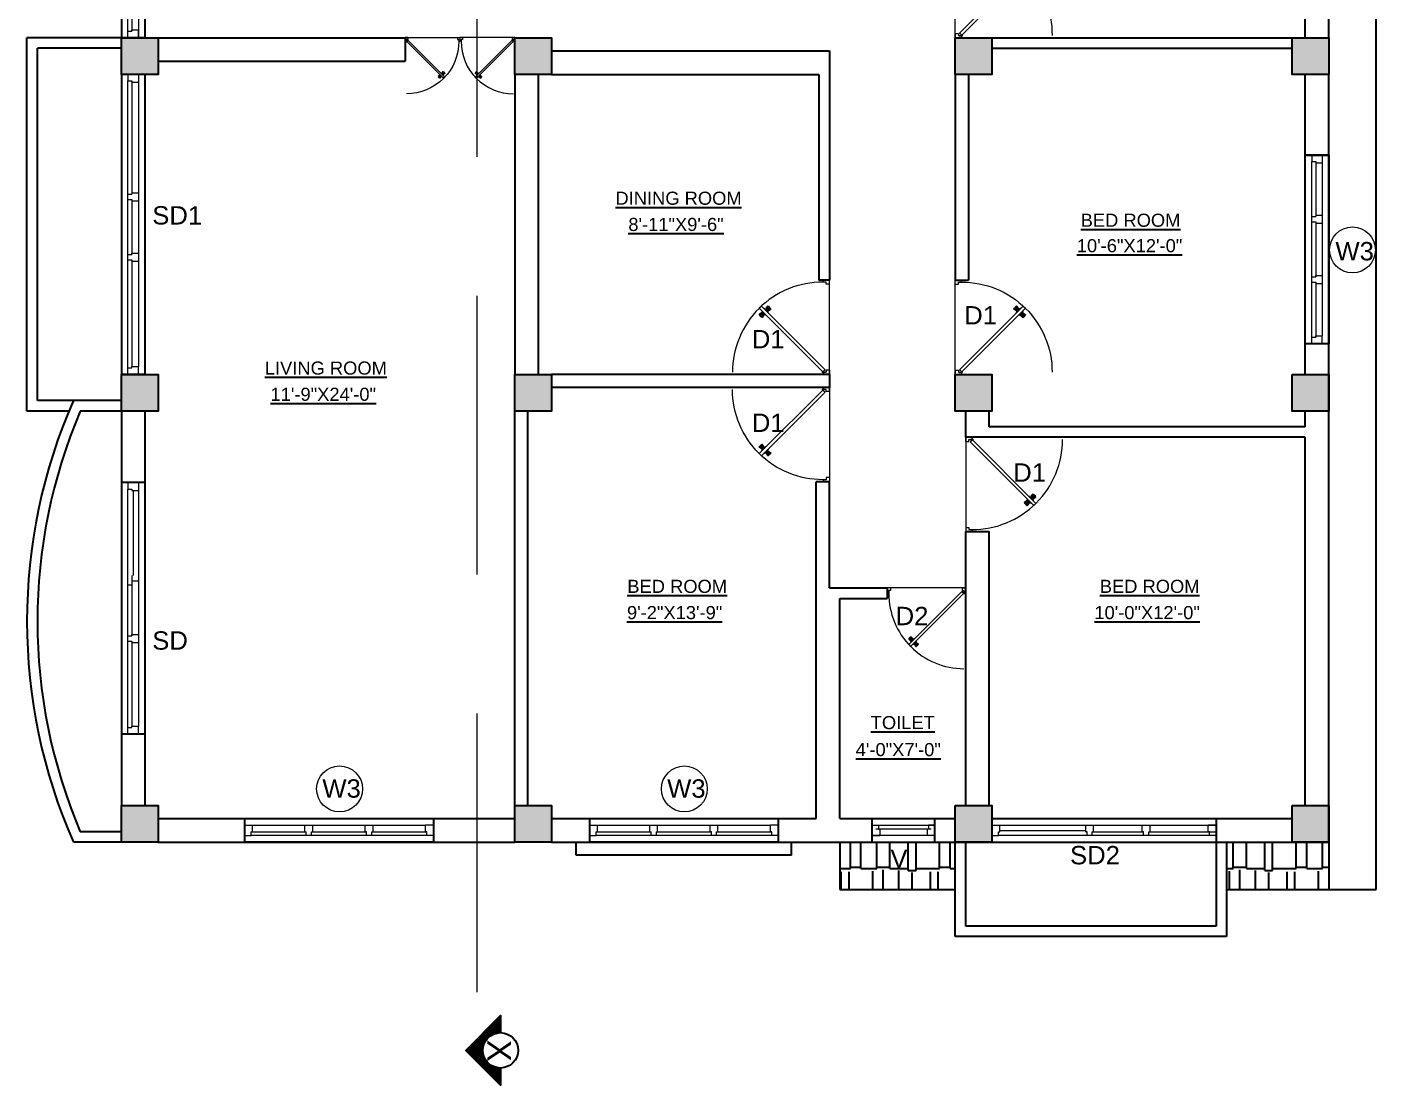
# Model space of a CAD drawing. Header units: inches. Extents: x -343 to 13887, y -13069 to -746.
# Drawn here: x 6872 to 7387, y -8732 to -8328 of the extents above; entities that cross this region are included whole.
import ezdxf

# ---------------------------------------------------------------- set-up
doc = ezdxf.new("R2010")
doc.units = ezdxf.units.IN
doc.header["$LTSCALE"] = 17
doc.header["$MEASUREMENT"] = 0
doc.linetypes.add('21_FP_00$0$HIDDEN', pattern=[0.375, 0.25, -0.125])
doc.linetypes.add('PHANTOM2', pattern=[1.25, 0.625, -0.125, 0.125, -0.125, 0.125, -0.125])
for name, color, linetype, lineweight in [('25 BOT BAR', 12, 'Continuous', 25), ('aa_section_line', 2, 'PHANTOM2', 13), ('door', 202, 'Continuous', 5), ('DOOR & WIN', 1, 'Continuous', 25), ('OUTLINE', 1, 'Continuous', 25), ('PUERTAS', 7, 'Continuous', 9), ('TEXT', 231, 'Continuous', 20), ('WINDOW FRAME PLAN', 162, 'Continuous', 18)]:
    doc.layers.add(name, color=color, linetype=linetype, lineweight=lineweight)
doc.layers.add('A-Sect-Iden', color=111, linetype='Continuous')
doc.styles.add('DIMTEXT', font='arial.ttf', dxfattribs={"height": 6})
doc.styles.add('HEADING', font='swissel.ttf')
pattern_1 = [(0, (-1029.181, -7509.58), (25.5, 12), [6, -5, 7, -3, 9, -4]), (0, (-1023.181, -7509.08), (25.5, 12), [5, -19, 4, -6]), (0, (-1011.181, -7510.33), (25.5, 12), [3, -31]), (90, (-1029.1815, -7509.5795), (-8.5, 12), [11.5, -36.5]), (90, (-1023.1815, -7509.5795), (-8.5, 12), [11.25, -36.75]), (90, (-1018.1815, -7509.5795), (-8.5, 12), [10.5, -37.5]), (90, (-1011.1815, -7510.3295), (-8.5, 12), [11.5, -36.5]), (90, (-1008.1815, -7510.3295), (-8.5, 12), [11.5, -36.5]), (90, (-999.1815, -7509.5795), (-8.5, 12), [11, -37])]

# ---------------------------------------------------------------- blocks, each defined once
blk = doc.blocks.new('3ft')
at = {"layer": 'PUERTAS', "color": 6}
for p, q in [((1.01, 2.52), (25.23, 26.74)), ((26.05, 25.92), (1.77, 1.64)), ((26.05, 25.92), (25.23, 26.74)), ((0, 2.4), (0, 0)), ((0.72, 2.4), (0, 2.4)), ((1.6, 0), (0, 0)), ((0.72, 1.52), (0.72, 2.44)), ((0.8, 1.52), (0.72, 1.52)), ((0.8, 1.52), (0.8, 2.41)), ((0.8, 1.2), (0.8, 1.52)), ((1.6, 1.2), (0.8, 1.2)), ((1.57, 1.84), (0.94, 2.47)), ((1.63, 1.89), (0.97, 2.55)), ((1.63, 1.89), (1.57, 1.84)), ((1.77, 1.64), (1.57, 1.84)), ((1.6, 0), (1.6, 1.2)), ((34.4, 0), (34.4, 1.2)), ((34.4, 1.2), (35.2, 1.2)), ((34.4, 0), (36, 0)), ((35.2, 1.2), (35.2, 2.4)), ((35.2, 2.4), (36, 2.4)), ((36, 0), (36, 2.4))]:
    blk.add_line(p, q, dxfattribs=at)
at = {"layer": 'PUERTAS', "color": 1}
for p, q in [((21.67, 25.73), (22.17, 26.23)), ((21.7, 25.82), (22.14, 26.26)), ((21.73, 25.79), (21.7, 25.82)), ((22.58, 26.7), (22.14, 26.26)), ((22.67, 26.73), (22.17, 26.23)), ((22.61, 26.67), (22.58, 26.7)), ((23.45, 25.91), (22.79, 26.73)), ((23.44, 25.81), (23.02, 25.38)), ((24.15, 25.79), (23.68, 25.48)), ((24.27, 25.78), (24.26, 25.79)), ((22.49, 24.95), (21.67, 25.61)), ((22.6, 24.96), (23.02, 25.38)), ((22.61, 24.25), (22.92, 24.72)), ((22.62, 24.13), (22.61, 24.14)), ((22.7, 25.07), (22.71, 25.06)), ((22.82, 25.06), (23.08, 25.32)), ((22.94, 24.95), (22.83, 25.07)), ((22.92, 24.72), (22.92, 24.72)), ((22.93, 24.94), (23.19, 25.21)), ((22.93, 24.84), (22.93, 24.83)), ((23.34, 25.58), (23.08, 25.32)), ((23.46, 25.47), (23.19, 25.21)), ((23.33, 25.7), (23.34, 25.69)), ((23.45, 25.46), (23.33, 25.57)), ((23.44, 23.31), (23.45, 23.3)), ((23.56, 23.3), (24.03, 23.61)), ((23.57, 25.47), (23.57, 25.47)), ((23.68, 25.48), (23.68, 25.48)), ((24.03, 23.61), (24.03, 23.62)), ((24.14, 23.62), (24.14, 23.62)), ((24.25, 23.62), (24.51, 23.89)), ((24.26, 23.29), (24.69, 23.71)), ((24.26, 23.63), (24.37, 23.52)), ((24.26, 23.18), (24.92, 22.37)), ((24.37, 23.52), (24.63, 23.77)), ((24.37, 23.4), (24.37, 23.4)), ((24.78, 24.15), (24.51, 23.89)), ((24.89, 24.03), (24.63, 23.77)), ((25.11, 24.14), (24.69, 23.71)), ((24.77, 24.14), (24.88, 24.03)), ((24.79, 24.38), (24.78, 24.37)), ((24.78, 24.26), (24.78, 24.26)), ((25.1, 24.84), (24.79, 24.38)), ((25, 24.03), (25, 24.03)), ((25.04, 22.36), (25.54, 22.86)), ((25.09, 24.96), (25.1, 24.95)), ((25.1, 22.42), (25.13, 22.39)), ((25.13, 22.39), (25.57, 22.83)), ((25.22, 24.14), (26.03, 23.48)), ((26.04, 23.37), (25.54, 22.86)), ((26.01, 23.27), (25.57, 22.83)), ((25.98, 23.3), (26.01, 23.27))]:
    blk.add_line(p, q, dxfattribs=at)
at = {"layer": 'PUERTAS', "color": 8}
for p, q in [((22.63, 24.99), (21.69, 25.75)), ((22.74, 25.1), (21.84, 25.9)), ((22.13, 26.28), (21.98, 26.13)), ((22.88, 25.24), (22.01, 26.06)), ((22.13, 26.28), (22.27, 26.42)), ((22.29, 26.41), (22.27, 26.42)), ((23.16, 25.52), (22.34, 26.39)), ((23.3, 25.66), (22.5, 26.56)), ((23.41, 25.77), (22.65, 26.71)), ((23.46, 25.83), (22.72, 26.75)), ((22.57, 24.94), (21.65, 25.68)), ((22.69, 24.32), (23.02, 24.83)), ((22.95, 24.96), (22.84, 25.07)), ((22.98, 24.99), (22.86, 25.1)), ((23.03, 25.04), (22.91, 25.15)), ((22.91, 24.53), (23.1, 24.91)), ((23.11, 25.12), (22.99, 25.23)), ((23.13, 24.76), (23.18, 24.99)), ((23.28, 25.3), (23.17, 25.41)), ((23.36, 25.37), (23.25, 25.49)), ((23.31, 24.94), (23.28, 25.08)), ((23.41, 25.43), (23.3, 25.54)), ((23.46, 25.09), (23.32, 25.13)), ((23.44, 25.45), (23.33, 25.56)), ((23.64, 25.27), (23.41, 25.22)), ((23.87, 25.49), (23.49, 25.3)), ((24.08, 25.71), (23.57, 25.38)), ((23.63, 23.38), (24.14, 23.72)), ((23.84, 23.6), (24.22, 23.79)), ((24.07, 23.82), (24.3, 23.88)), ((24.25, 24), (24.39, 23.97)), ((24.25, 23.26), (24.99, 22.34)), ((24.27, 23.64), (24.38, 23.53)), ((24.3, 23.67), (24.41, 23.56)), ((24.3, 23.32), (25.06, 22.38)), ((24.35, 23.72), (24.46, 23.61)), ((24.4, 24.15), (24.43, 24.01)), ((24.41, 23.43), (25.2, 22.53)), ((24.43, 23.8), (24.54, 23.69)), ((24.58, 24.33), (24.52, 24.1)), ((24.55, 23.57), (25.37, 22.7)), ((24.6, 23.97), (24.72, 23.86)), ((24.8, 24.56), (24.61, 24.18)), ((25.02, 24.77), (24.68, 24.26)), ((24.68, 24.05), (24.79, 23.94)), ((24.73, 24.1), (24.85, 23.99)), ((24.76, 24.13), (24.87, 24.02)), ((24.83, 23.85), (25.7, 23.03)), ((24.97, 23.99), (25.87, 23.2)), ((25.08, 24.1), (26.02, 23.34)), ((25.14, 24.15), (26.06, 23.41)), ((25.58, 22.82), (25.43, 22.67)), ((25.58, 22.82), (25.73, 22.97)), ((25.72, 22.98), (25.73, 22.97)), ((0, 0), (36, 0))]:
    blk.add_line(p, q, dxfattribs=at)
at = {"layer": 'PUERTAS', "color": 2}
for p, q in [((21.99, 26.11), (21.98, 26.13)), ((25.42, 22.68), (25.43, 22.67))]:
    blk.add_line(p, q, dxfattribs=at)
at = {"layer": 'PUERTAS', "color": 6}
for radius in [0.155, 0.0752]:
    blk.add_circle((0.82, 2.56), radius, dxfattribs=at)
blk.add_arc((0.82, 2.56), 34.38, 359.7285, 90.0333, dxfattribs=at)
at = {"layer": 'PUERTAS', "color": 1}
for centre, start, end in [((22.73, 26.68), 38.9236, 135), ((23.39, 25.86), 315, 38.9236), ((24.2, 25.73), 45, 135), ((22.54, 25.01), 231.0764, 315), ((22.67, 24.2), 135, 225), ((22.77, 25.12), 225, 315), ((22.99, 24.89), 135, 219.7428), ((22.87, 24.78), 315, 39.7428), ((23.28, 25.63), 315, 45), ((23.51, 23.36), 225, 315), ((23.51, 25.41), 50.2572, 135), ((23.62, 25.53), 230.2572, 315), ((24.09, 23.56), 50.2572, 135), ((24.2, 23.68), 230.2572, 315), ((24.32, 23.23), 135, 218.9236), ((24.42, 23.46), 135, 225), ((24.84, 24.31), 135, 219.7428), ((24.72, 24.21), 315, 39.7428), ((24.94, 23.98), 45, 135), ((24.98, 22.42), 218.9236, 315), ((25.04, 24.89), 315, 45), ((25.17, 24.08), 51.0764, 135), ((25.98, 23.42), 315, 51.0764)]:
    blk.add_arc(centre, 0.08, start, end, dxfattribs=at)
blk = doc.blocks.new('*U2802')
at = {"color": 3, "xscale": -1}
blk.add_blockref('3ft', (42, 0), dxfattribs=at)
blk = doc.blocks.new('2ft6in')
at = {"layer": 'PUERTAS', "color": 2}
for p, q in [((0.84, 2.1), (21.02, 22.28)), ((21.71, 21.6), (1.47, 1.37)), ((18.33, 21.76), (18.31, 21.77)), ((21.71, 21.6), (21.02, 22.28)), ((21.18, 18.9), (21.2, 18.89)), ((0, 2), (0, 0)), ((0.6, 2), (0, 2)), ((1.33, 0), (0, 0)), ((0.6, 1.26), (0.6, 2.04)), ((0.67, 1.26), (0.6, 1.26)), ((0.67, 1.26), (0.67, 2.01)), ((0.67, 1), (0.67, 1.26)), ((1.33, 1), (0.67, 1)), ((1.31, 1.53), (0.79, 2.06)), ((1.36, 1.58), (0.81, 2.12)), ((1.36, 1.58), (1.31, 1.53)), ((1.47, 1.37), (1.31, 1.53)), ((1.33, 0), (1.33, 1)), ((28.67, 0), (28.67, 1)), ((28.67, 1), (29.33, 1)), ((28.67, 0), (30, 0)), ((29.33, 1), (29.33, 2)), ((29.33, 2), (30, 2)), ((30, 0), (30, 2))]:
    blk.add_line(p, q, dxfattribs=at)
at = {"layer": 'PUERTAS', "color": 8}
for p, q in [((18.81, 20.78), (18.04, 21.4)), ((18.86, 20.83), (18.08, 21.46)), ((18.95, 20.92), (18.2, 21.58)), ((18.44, 21.9), (18.31, 21.77)), ((19.07, 21.03), (18.34, 21.72)), ((18.44, 21.9), (18.56, 22.02)), ((18.58, 22.01), (18.56, 22.02)), ((19.3, 21.26), (18.61, 22)), ((19.42, 21.38), (18.75, 22.14)), ((19.51, 21.48), (18.88, 22.26)), ((18.91, 20.27), (19.19, 20.69)), ((19.55, 21.53), (18.93, 22.3)), ((19.13, 20.8), (19.03, 20.9)), ((19.15, 20.82), (19.05, 20.92)), ((19.09, 20.44), (19.25, 20.76)), ((19.19, 20.87), (19.1, 20.96)), ((19.25, 20.93), (19.16, 21.02)), ((19.28, 20.63), (19.32, 20.83)), ((19.4, 21.08), (19.31, 21.17)), ((19.47, 21.15), (19.38, 21.24)), ((19.43, 20.78), (19.4, 20.9)), ((19.51, 21.19), (19.42, 21.28)), ((19.55, 20.91), (19.43, 20.94)), ((19.53, 21.21), (19.44, 21.3)), ((19.7, 21.06), (19.51, 21.01)), ((19.89, 21.24), (19.58, 21.08)), ((20.07, 21.42), (19.64, 21.15)), ((20.85, 20.64), (20.57, 20.22)), ((19.69, 19.49), (20.12, 19.76)), ((19.87, 19.67), (20.18, 19.83)), ((20.06, 19.85), (20.25, 19.9)), ((20.21, 20), (20.33, 19.97)), ((20.21, 19.38), (20.83, 18.61)), ((20.23, 19.7), (20.32, 19.61)), ((20.25, 19.72), (20.34, 19.63)), ((20.25, 19.43), (20.88, 18.65)), ((20.29, 19.76), (20.38, 19.67)), ((20.33, 20.13), (20.36, 20.01)), ((20.34, 19.53), (21, 18.77)), ((20.36, 19.83), (20.45, 19.74)), ((20.48, 20.28), (20.44, 20.08)), ((20.46, 19.64), (21.14, 18.91)), ((20.5, 19.98), (20.6, 19.89)), ((20.67, 20.47), (20.51, 20.15)), ((20.57, 20.04), (20.66, 19.95)), ((20.61, 20.09), (20.7, 19.99)), ((20.63, 20.11), (20.72, 20.01)), ((20.69, 19.87), (21.42, 19.19)), ((20.81, 19.99), (21.56, 19.33)), ((20.9, 20.08), (21.68, 19.45)), ((20.95, 20.13), (21.72, 19.51)), ((21.32, 19.01), (21.2, 18.89)), ((21.32, 19.01), (21.44, 19.14)), ((21.43, 19.15), (21.44, 19.14)), ((0, 0), (30, 0))]:
    blk.add_line(p, q, dxfattribs=at)
at = {"layer": 'PUERTAS', "color": 1}
for p, q in [((18.06, 21.44), (18.48, 21.86)), ((18.74, 20.79), (18.06, 21.34)), ((18.08, 21.51), (18.45, 21.88)), ((18.11, 21.49), (18.08, 21.51)), ((18.82, 22.25), (18.45, 21.88)), ((18.9, 22.28), (18.48, 21.86)), ((18.84, 22.23), (18.82, 22.25)), ((18.83, 20.8), (19.18, 21.15)), ((18.84, 20.21), (19.1, 20.6)), ((18.92, 20.89), (18.93, 20.88)), ((19.54, 21.59), (18.99, 22.27)), ((19.02, 20.88), (19.24, 21.1)), ((19.12, 20.8), (19.03, 20.89)), ((19.1, 20.7), (19.11, 20.69)), ((19.1, 20.6), (19.1, 20.6)), ((19.11, 20.79), (19.33, 21.01)), ((19.54, 21.5), (19.18, 21.15)), ((19.45, 21.31), (19.24, 21.1)), ((19.55, 21.22), (19.33, 21.01)), ((19.45, 21.41), (19.45, 21.41)), ((19.54, 21.22), (19.45, 21.31)), ((19.64, 21.23), (19.64, 21.23)), ((19.74, 21.24), (19.73, 21.23)), ((20.12, 21.49), (19.74, 21.24)), ((20.22, 21.48), (20.22, 21.49)), ((20.91, 20.7), (20.66, 20.31)), ((20.91, 20.8), (20.91, 20.79)), ((18.85, 20.11), (18.84, 20.12)), ((19.53, 19.43), (19.54, 19.42)), ((19.64, 19.42), (20.02, 19.67)), ((20.02, 19.67), (20.03, 19.68)), ((20.12, 19.68), (20.12, 19.68)), ((20.21, 19.69), (20.43, 19.9)), ((20.22, 19.41), (20.57, 19.76)), ((20.22, 19.69), (20.31, 19.6)), ((20.22, 19.32), (20.76, 18.64)), ((20.31, 19.6), (20.52, 19.81)), ((20.31, 19.5), (20.31, 19.5)), ((20.65, 20.12), (20.43, 19.9)), ((20.74, 20.03), (20.52, 19.81)), ((20.93, 20.11), (20.57, 19.76)), ((20.64, 20.11), (20.73, 20.02)), ((20.66, 20.31), (20.65, 20.31)), ((20.65, 20.21), (20.65, 20.22)), ((20.84, 20.02), (20.83, 20.03)), ((20.86, 18.63), (21.28, 19.05)), ((20.91, 18.68), (20.94, 18.66)), ((20.94, 18.66), (21.31, 19.03)), ((21.02, 20.12), (21.7, 19.57)), ((21.7, 19.47), (21.28, 19.05)), ((21.67, 19.4), (21.31, 19.03)), ((21.65, 19.42), (21.67, 19.4))]:
    blk.add_line(p, q, dxfattribs=at)
at = {"layer": 'PUERTAS', "color": 2}
for radius in [0.129, 0.0627]:
    blk.add_circle((0.68, 2.14), radius, dxfattribs=at)
at = {"layer": 'PUERTAS', "color": 8}
blk.add_arc((0.68, 2.14), 28.65, 359.7285, 90.0333, dxfattribs=at)
at = {"layer": 'PUERTAS', "color": 1}
for centre, start, end in [((18.78, 20.84), 231.0764, 315), ((18.94, 22.23), 38.9236, 135), ((18.97, 20.93), 225, 315), ((19.16, 20.74), 135, 219.7428), ((19.06, 20.65), 315, 39.7428), ((19.4, 21.36), 315, 45), ((19.49, 21.55), 315, 38.9236), ((19.6, 21.18), 50.2572, 135), ((19.68, 21.28), 230.2572, 315), ((20.17, 21.44), 45, 135), ((20.87, 20.75), 315, 45), ((18.89, 20.16), 135, 225), ((19.59, 19.47), 225, 315), ((20.07, 19.63), 50.2572, 135), ((20.16, 19.73), 230.2572, 315), ((20.27, 19.36), 135, 218.9236), ((20.35, 19.55), 135, 225), ((20.7, 20.26), 135, 219.7428), ((20.6, 20.17), 315, 39.7428), ((20.78, 19.98), 45, 135), ((20.82, 18.68), 218.9236, 315), ((20.98, 20.07), 51.0764, 135), ((21.65, 19.52), 315, 51.0764)]:
    blk.add_arc(centre, 0.0667, start, end, dxfattribs=at)
blk = doc.blocks.new('*U2794')
at = {"color": 3, "xscale": -1}
blk.add_blockref('2ft6in', (42, 0), dxfattribs=at)
blk = doc.blocks.new('MAIN DLOOR')
at = {"layer": 'door', "color": 3, "yscale": 0.7999999999374268, "zscale": 0.7999999998966563, "rotation": 180}
for p, xscale in [((11264.75, 306.61), 0.7999999999592546), ((11245.55, 306.61), -0.7999999999592546)]:
    blk.add_blockref('*U2794', p, dxfattribs=dict(at, xscale=xscale))
blk = doc.blocks.new('ffddd')
at = {"layer": 'DOOR & WIN'}
for p, q in [((-13345.31, -2388.07), (-13345.31, -2316.07)), ((-13336.31, -2316.07), (-13345.31, -2316.07)), ((-13336.31, -2316.07), (-13336.31, -2388.07)), ((-13336.31, -2388.07), (-13345.31, -2388.07)), ((-13336.31, -2388.07), (-13345.31, -2388.07))]:
    blk.add_line(p, q, dxfattribs=at)
at = {"layer": 'WINDOW FRAME PLAN'}
for p, q in [((-13342.81, -2316.07), (-13342.81, -2318.57)), ((-13342.81, -2385.57), (-13342.81, -2318.57)), ((-13342.81, -2318.57), (-13341.31, -2318.57)), ((-13341.31, -2318.57), (-13341.31, -2319.07)), ((-13341.31, -2319.07), (-13341.31, -2339.57)), ((-13341.31, -2319.07), (-13338.81, -2319.07)), ((-13338.81, -2316.07), (-13338.81, -2319.07)), ((-13338.81, -2319.07), (-13338.81, -2385.07)), ((-13342.81, -2339.57), (-13341.31, -2339.57)), ((-13341.31, -2339.07), (-13338.81, -2339.07)), ((-13342.81, -2341.57), (-13341.31, -2341.57)), ((-13341.31, -2341.57), (-13341.31, -2342.07)), ((-13341.31, -2341.57), (-13341.31, -2362.57)), ((-13341.31, -2342.07), (-13338.81, -2342.07)), ((-13342.81, -2362.57), (-13341.31, -2362.57)), ((-13342.81, -2364.57), (-13341.31, -2364.57)), ((-13341.31, -2362.07), (-13338.81, -2362.07)), ((-13341.31, -2362.57), (-13341.31, -2362.07)), ((-13341.31, -2364.57), (-13341.31, -2385.57)), ((-13341.31, -2365.07), (-13338.81, -2365.07)), ((-13342.81, -2388.07), (-13342.81, -2385.57)), ((-13342.81, -2385.57), (-13341.31, -2385.57)), ((-13341.31, -2385.07), (-13338.81, -2385.07)), ((-13341.31, -2385.57), (-13341.31, -2385.07)), ((-13338.81, -2388.07), (-13338.81, -2385.07))]:
    blk.add_line(p, q, dxfattribs=at)
blk = doc.blocks.new('FDFDFDF')
at = {"layer": 'DOOR & WIN'}
for p, q in [((-13510.5, -2586), (-13510.5, -2577)), ((-13510.5, -2586), (-13510.5, -2577)), ((-13486.5, -2586), (-13486.5, -2577))]:
    blk.add_line(p, q, dxfattribs=at)
at = {"layer": 'WINDOW FRAME PLAN'}
for p, q in [((-13510.5, -2579.5), (-13486.5, -2579.5)), ((-13510.5, -2579.5), (-13508, -2579.5)), ((-13488, -2581), (-13509, -2581)), ((-13508, -2579.5), (-13508, -2581)), ((-13508, -2581), (-13507.5, -2581)), ((-13507.5, -2581), (-13507.5, -2583.5)), ((-13489.5, -2581), (-13489.5, -2583.5)), ((-13489, -2581), (-13489.5, -2581)), ((-13486.5, -2579.5), (-13489, -2579.5)), ((-13489, -2579.5), (-13489, -2581)), ((-13486.5, -2583.5), (-13510.5, -2583.5)), ((-13510.5, -2583.5), (-13507.5, -2583.5)), ((-13486.5, -2583.5), (-13489.5, -2583.5))]:
    blk.add_line(p, q, dxfattribs=at)
blk = doc.blocks.new('DFFDDF')
at = {"layer": 'DOOR & WIN'}
for p, q in [((-12850.78, -2162.33), (-12859.78, -2162.33)), ((-12850.78, -2174.33), (-12850.78, -2246.33)), ((-12850.78, -2258.33), (-12859.78, -2258.33)), ((-12850.78, -2258.33), (-12859.78, -2258.33))]:
    blk.add_line(p, q, dxfattribs=at)
at = {"layer": 'WINDOW FRAME PLAN'}
for p, q in [((-12857.28, -2162.33), (-12857.28, -2164.83)), ((-12857.28, -2255.83), (-12857.28, -2164.83)), ((-12857.28, -2164.83), (-12855.78, -2164.83)), ((-12855.78, -2164.83), (-12855.78, -2165.33)), ((-12855.78, -2165.33), (-12853.28, -2165.33)), ((-12855.28, -2165.33), (-12855.28, -2197.83)), ((-12853.28, -2162.33), (-12853.28, -2165.33)), ((-12853.28, -2165.33), (-12853.28, -2255.33)), ((-12855.78, -2201.5), (-12857.28, -2201.5)), ((-12855.78, -2197.83), (-12855.78, -2201.5)), ((-12855.78, -2199.83), (-12855.78, -2220.83)), ((-12855.78, -2199.83), (-12853.28, -2199.83)), ((-12857.28, -2220.83), (-12855.78, -2220.83)), ((-12855.78, -2220.33), (-12853.28, -2220.33)), ((-12855.78, -2220.83), (-12855.78, -2220.33)), ((-12857.28, -2222.83), (-12855.78, -2222.83)), ((-12855.78, -2222.83), (-12855.78, -2255.33)), ((-12855.78, -2223.33), (-12853.28, -2223.33)), ((-12857.28, -2258.33), (-12857.28, -2255.83)), ((-12857.28, -2255.83), (-12855.78, -2255.83)), ((-12855.78, -2255.33), (-12853.28, -2255.33)), ((-12855.78, -2255.83), (-12855.78, -2255.33)), ((-12853.28, -2258.33), (-12853.28, -2255.33))]:
    blk.add_line(p, q, dxfattribs=at)

msp = doc.modelspace()

# ---------------------------------------------------------------- hatches: boundary and pattern name
at = {"layer": 'A-Sect-Iden', "ltscale": 0.5}
h = msp.add_hatch(dxfattribs=at)
h.set_pattern_fill('ANSI37', color=2, scale=5, style=0)
h.set_pattern_definition([(45, (-18796.2235, -14900.49656), (-0.441941738, 0.441941738), []), (135, (-18796.2235, -14900.49656), (-0.441941738, -0.441941738), [])])
h.paths.add_polyline_path([(7052.85, -8725.73), (7052.85, -8732.22), (7039.61, -8718.98), (7052.85, -8705.74), (7052.85, -8712.23, 1)])
at = {"layer": 'DOOR & WIN'}
h = msp.add_hatch(color=256, dxfattribs=at)
h.dxf.hatch_style = 1
h.paths.add_polyline_path([(6922.29, -8332.55), (6908.29, -8332.55), (6908.29, -8346.55), (6922.29, -8346.55)])
h = msp.add_hatch(color=256, dxfattribs=at)
h.dxf.hatch_style = 1
h.paths.add_polyline_path([(7072.29, -8332.55), (7058.29, -8332.55), (7058.29, -8346.55), (7072.29, -8346.55)])
h = msp.add_hatch(color=256, dxfattribs=at)
h.dxf.hatch_style = 1
h.paths.add_polyline_path([(7240.29, -8332.55), (7226.29, -8332.55), (7226.29, -8346.55), (7240.29, -8346.55)])
h = msp.add_hatch(color=256, dxfattribs=at)
h.dxf.hatch_style = 1
h.paths.add_polyline_path([(7368.76, -8332.55), (7354.76, -8332.55), (7354.76, -8346.55), (7368.76, -8346.55)])
h = msp.add_hatch(color=256, dxfattribs=at)
h.dxf.hatch_style = 1
h.paths.add_polyline_path([(6922.29, -8461.03), (6908.29, -8461.03), (6908.29, -8475.03), (6922.29, -8475.03)])
h = msp.add_hatch(color=256, dxfattribs=at)
h.dxf.hatch_style = 1
h.paths.add_polyline_path([(7072.29, -8461.03), (7058.29, -8461.03), (7058.29, -8475.03), (7072.29, -8475.03)])
h = msp.add_hatch(color=256, dxfattribs=at)
h.dxf.hatch_style = 1
h.paths.add_polyline_path([(7240.29, -8461.03), (7226.29, -8461.03), (7226.29, -8475.03), (7240.29, -8475.03)])
h = msp.add_hatch(color=256, dxfattribs=at)
h.dxf.hatch_style = 1
h.paths.add_polyline_path([(7368.76, -8461.03), (7354.76, -8461.03), (7354.76, -8475.03), (7368.76, -8475.03)])
h = msp.add_hatch(color=256, dxfattribs=at)
h.dxf.hatch_style = 1
h.paths.add_polyline_path([(6922.29, -8625.55), (6908.29, -8625.55), (6908.29, -8639.55), (6922.29, -8639.55)])
h = msp.add_hatch(color=256, dxfattribs=at)
h.dxf.hatch_style = 1
h.paths.add_polyline_path([(7072.29, -8625.55), (7058.29, -8625.55), (7058.29, -8639.55), (7072.29, -8639.55)])
h = msp.add_hatch(color=256, dxfattribs=at)
h.dxf.hatch_style = 1
h.paths.add_polyline_path([(7240.29, -8625.55), (7226.29, -8625.55), (7226.29, -8639.55), (7240.29, -8639.55)])
h = msp.add_hatch(color=256, dxfattribs=at)
h.dxf.hatch_style = 1
h.paths.add_polyline_path([(7368.76, -8625.55), (7354.76, -8625.55), (7354.76, -8639.55), (7368.76, -8639.55)])
at = {"layer": 'OUTLINE'}
h = msp.add_hatch(dxfattribs=at)
h.set_pattern_fill('AR-RSHKE', color=8)
h.set_pattern_definition(pattern_1)
h.paths.add_polyline_path([(7226.29, -8657.55), (7226.29, -8639.55), (7182.29, -8639.55), (7182.29, -8657.55)])
h.paths.add_polyline_path([(7197.54, -8651.1), (7207.57, -8651.1), (7207.57, -8640.6), (7197.54, -8640.6)], flags=24)
h = msp.add_hatch(dxfattribs=at)
h.set_pattern_fill('AR-RSHKE', color=8)
h.set_pattern_definition(pattern_1)
h.paths.add_polyline_path([(7368.76, -8657.55), (7368.76, -8639.55), (7354.76, -8639.55), (7329.76, -8639.55), (7329.76, -8657.55)])

# ---------------------------------------------------------------- linework, layer by layer
at = {"layer": '25 BOT BAR'}
for p, q in [((6917.29, -8193.55), (6917.29, -8332.55)), ((6908.29, -8253.73), (6908.29, -8332.55)), ((6922.29, -8332.55), (7016.55, -8332.55)), ((7072.29, -8337.55), (7178.29, -8337.55)), ((7178.29, -8337.55), (7178.29, -8425.03)), ((6922.29, -8341.55), (7016.55, -8341.55)), ((6908.29, -8346.55), (6908.29, -8461.03)), ((6917.29, -8346.55), (6917.29, -8461.03)), ((7058.29, -8346.55), (7058.29, -8461.03)), ((7067.29, -8346.55), (7067.29, -8461.03)), ((7072.29, -8346.55), (7174.29, -8346.55)), ((7174.29, -8346.55), (7174.29, -8425.03)), ((7226.29, -8346.55), (7226.29, -8425.03)), ((7231.29, -8346.55), (7231.29, -8425.03)), ((7359.76, -8377.33), (7359.76, -8346.55)), ((7368.76, -8377.33), (7368.76, -8346.55)), ((7178.29, -8425.03), (7174.29, -8425.03)), ((7226.29, -8425.03), (7231.29, -8425.03)), ((7178.29, -8461.03), (7072.29, -8461.03)), ((7178.29, -8461.03), (7178.29, -8466.03)), ((7178.29, -8466.03), (7072.29, -8466.03)), ((6908.29, -8475.03), (6908.29, -8625.55)), ((6917.29, -8475.03), (6917.29, -8625.55)), ((7058.29, -8625.55), (7058.29, -8475.03)), ((7063.29, -8625.55), (7063.29, -8475.03)), ((7230.29, -8485.03), (7230.29, -8475.03)), ((7239.29, -8481.03), (7239.29, -8475.03)), ((7173.29, -8542.55), (7173.29, -8502.03)), ((7178.29, -8502.03), (7173.29, -8502.03)), ((7178.29, -8542.55), (7178.29, -8502.03)), ((7230.29, -8521.03), (7239.29, -8521.03)), ((7200.29, -8542.55), (7200.29, -8546.55)), ((6922.29, -8630.55), (7058.29, -8630.55)), ((6922.29, -8639.55), (7058.29, -8639.55)), ((7081.79, -8644.55), (7081.79, -8639.55)), ((7163.79, -8644.55), (7163.79, -8639.55)), ((7163.79, -8644.55), (7081.79, -8644.55))]:
    msp.add_line(p, q, dxfattribs=at)
for radius, start, end in [(209.56, 156.2922, 203.7078), (205.56, 157.0183, 202.9817)]:
    msp.add_arc((7081.85, -8555.29), radius, start, end, dxfattribs=at)
at = {"layer": 'A-Sect-Iden', "ltscale": 0.5}
msp.add_lwpolyline([(7052.85, -8725.73), (7052.85, -8732.22), (7039.61, -8718.98), (7052.85, -8705.74), (7052.85, -8712.23)], dxfattribs=at)
msp.add_circle((7052.85, -8718.98), 6.75, dxfattribs=at)
at = {"layer": 'aa_section_line', "linetype": '21_FP_00$0$HIDDEN', "ltscale": 25}
msp.add_line((7043.86, -8112.35), (7043.85, -8706.14), dxfattribs=at)
at = {"layer": 'DOOR & WIN'}
for p, q in [((7368.76, -8332.55), (7368.76, -8179.55)), ((7386.76, -8657.55), (7386.76, -8179.55)), ((7359.76, -8332.55), (7359.76, -8193.55)), ((6872.29, -8475.03), (6872.29, -8332.55)), ((7240.29, -8332.55), (7354.76, -8332.55)), ((6876.29, -8471.03), (6876.29, -8336.55)), ((7240.29, -8336.55), (7354.76, -8336.55)), ((6917.29, -8346.55), (6908.29, -8346.55)), ((7359.76, -8461.03), (7359.76, -8377.33)), ((7368.76, -8639.55), (7368.76, -8377.33)), ((6917.29, -8461.03), (6908.29, -8461.03)), ((6917.29, -8461.03), (6908.29, -8461.03)), ((7359.76, -8481.03), (7359.76, -8475.03)), ((7359.76, -8625.55), (7359.76, -8485.03)), ((7230.29, -8625.55), (7230.29, -8521.03)), ((7239.29, -8625.55), (7239.29, -8521.03)), ((7173.29, -8630.55), (7173.29, -8542.55)), ((7178.29, -8542.55), (7200.29, -8542.55)), ((7182.29, -8630.55), (7182.29, -8546.55)), ((7182.29, -8546.55), (7200.29, -8546.55)), ((7072.29, -8630.55), (7173.29, -8630.55)), ((7182.29, -8630.55), (7226.29, -8630.55)), ((7240.29, -8630.55), (7354.76, -8630.55)), ((7240.29, -8630.55), (7240.29, -8639.55)), ((7325.76, -8630.55), (7325.76, -8639.55)), ((7325.76, -8630.55), (7325.76, -8639.55)), ((7072.29, -8639.55), (7368.76, -8639.55))]:
    msp.add_line(p, q, dxfattribs=at)
at = {"layer": 'OUTLINE'}
for p, q in [((6908.29, -8332.55), (6872.29, -8332.55)), ((6917.29, -8332.55), (6908.29, -8332.55)), ((7016.55, -8332.55), (7016.55, -8341.55)), ((6908.29, -8336.55), (6876.29, -8336.55)), ((7359.76, -8377.33), (7368.76, -8377.33)), ((6908.29, -8471.03), (6876.29, -8471.03)), ((6888.27, -8475.03), (6872.29, -8475.03)), ((6908.29, -8475.03), (6892.61, -8475.03)), ((7359.76, -8481.03), (7239.29, -8481.03)), ((7359.76, -8485.03), (7230.29, -8485.03)), ((6908.29, -8635.55), (6892.61, -8635.55)), ((6908.29, -8639.55), (6889.98, -8639.55)), ((7182.29, -8639.55), (7182.29, -8657.55)), ((7226.29, -8675.55), (7226.29, -8639.55)), ((7230.29, -8671.55), (7230.29, -8639.55)), ((7240.29, -8639.55), (7325.76, -8639.55)), ((7325.76, -8639.55), (7325.76, -8671.55)), ((7329.76, -8639.55), (7329.76, -8675.55)), ((7368.76, -8639.55), (7368.76, -8657.55)), ((7182.29, -8657.55), (7226.29, -8657.55)), ((7329.76, -8657.55), (7386.76, -8657.55)), ((7325.76, -8671.55), (7230.29, -8671.55)), ((7329.76, -8675.55), (7226.29, -8675.55))]:
    msp.add_line(p, q, dxfattribs=at)
for points in [[(6908.29, -8332.55), (6922.29, -8332.55), (6922.29, -8346.55), (6908.29, -8346.55)], [(7058.29, -8332.55), (7072.29, -8332.55), (7072.29, -8346.55), (7058.29, -8346.55)], [(7226.29, -8332.55), (7240.29, -8332.55), (7240.29, -8346.55), (7226.29, -8346.55)], [(7354.76, -8332.55), (7368.76, -8332.55), (7368.76, -8346.55), (7354.76, -8346.55)], [(6908.29, -8461.03), (6922.29, -8461.03), (6922.29, -8475.03), (6908.29, -8475.03)], [(7058.29, -8461.03), (7072.29, -8461.03), (7072.29, -8475.03), (7058.29, -8475.03)], [(7226.29, -8461.03), (7240.29, -8461.03), (7240.29, -8475.03), (7226.29, -8475.03)], [(7354.76, -8461.03), (7368.76, -8461.03), (7368.76, -8475.03), (7354.76, -8475.03)], [(6908.29, -8625.55), (6922.29, -8625.55), (6922.29, -8639.55), (6908.29, -8639.55)], [(7058.29, -8625.55), (7072.29, -8625.55), (7072.29, -8639.55), (7058.29, -8639.55)], [(7226.29, -8625.55), (7240.29, -8625.55), (7240.29, -8639.55), (7226.29, -8639.55)], [(7354.76, -8625.55), (7368.76, -8625.55), (7368.76, -8639.55), (7354.76, -8639.55)]]:
    msp.add_lwpolyline(points, close=True, dxfattribs=at)
at = {"layer": 'TEXT'}
for centre in [(7377.78, -8413.53), (6991.49, -8619.22), (7122.99, -8619.22)]:
    msp.add_circle(centre, 8.75, dxfattribs=at)
at = {"layer": 'WINDOW FRAME PLAN'}
for p, q in [((6910.79, -8332.55), (6910.79, -8287.53)), ((6914.79, -8288.03), (6914.79, -8332.55)), ((6912.29, -8310.53), (6912.29, -8330.05)), ((6910.79, -8332.55), (6910.79, -8330.05)), ((6910.79, -8330.05), (6912.29, -8330.05)), ((6912.29, -8329.55), (6914.79, -8329.55)), ((6912.29, -8330.05), (6912.29, -8329.55)), ((6914.79, -8332.55), (6914.79, -8329.55)), ((6910.79, -8346.55), (6910.79, -8349.05)), ((6910.79, -8458.53), (6910.79, -8349.05)), ((6910.79, -8349.05), (6912.29, -8349.05)), ((6912.29, -8349.05), (6912.29, -8349.55)), ((6912.29, -8349.55), (6912.29, -8392.29)), ((6912.29, -8349.55), (6914.79, -8349.55)), ((6914.79, -8346.55), (6914.79, -8349.55)), ((6914.79, -8349.55), (6914.79, -8458.03)), ((6910.79, -8392.29), (6912.29, -8392.29)), ((6910.79, -8394.29), (6912.29, -8394.29)), ((6912.29, -8391.79), (6914.79, -8391.79)), ((6912.29, -8394.29), (6912.29, -8394.79)), ((6912.29, -8394.29), (6912.29, -8415.29)), ((6912.29, -8394.79), (6914.79, -8394.79)), ((6910.79, -8415.29), (6912.29, -8415.29)), ((6912.29, -8414.79), (6914.79, -8414.79)), ((6912.29, -8415.29), (6912.29, -8414.79)), ((6910.79, -8417.29), (6912.29, -8417.29)), ((6912.29, -8417.29), (6912.29, -8458.03)), ((6912.29, -8417.79), (6914.79, -8417.79)), ((6910.79, -8461.03), (6910.79, -8458.53)), ((6910.79, -8458.53), (6912.29, -8458.53)), ((6912.29, -8458.03), (6914.79, -8458.03)), ((6912.29, -8458.53), (6912.29, -8458.03)), ((6914.79, -8461.03), (6914.79, -8458.03)), ((7240.29, -8633.05), (7243.29, -8633.05)), ((7240.29, -8637.05), (7242.79, -8637.05)), ((7242.79, -8637.05), (7242.79, -8635.55)), ((7242.79, -8635.55), (7243.29, -8635.55)), ((7325.76, -8637.05), (7242.79, -8637.05)), ((7243.29, -8633.05), (7325.76, -8633.05)), ((7243.29, -8635.55), (7243.29, -8633.05)), ((7243.29, -8635.05), (7276.07, -8635.05)), ((7276.07, -8635.55), (7276.07, -8633.05)), ((7276.07, -8635.55), (7276.57, -8635.55)), ((7276.57, -8635.55), (7276.07, -8635.55)), ((7276.57, -8637.05), (7276.57, -8635.55)), ((7278.57, -8635.55), (7298.07, -8635.55)), ((7278.57, -8637.05), (7278.57, -8635.55)), ((7279.07, -8635.55), (7279.07, -8633.05)), ((7297.57, -8635.55), (7297.57, -8633.05)), ((7298.07, -8635.55), (7297.57, -8635.55)), ((7298.07, -8637.05), (7298.07, -8635.55)), ((7300.07, -8637.05), (7300.07, -8635.55)), ((7300.07, -8635.55), (7325.76, -8635.55)), ((7300.57, -8635.55), (7300.57, -8633.05)), ((7325.76, -8633.05), (7322.76, -8633.05)), ((7322.76, -8635.55), (7322.76, -8633.05)), ((7323.26, -8635.55), (7322.76, -8635.55)), ((7323.26, -8637.05), (7323.26, -8635.55)), ((7325.76, -8637.05), (7323.26, -8637.05))]:
    msp.add_line(p, q, dxfattribs=at)

# ---------------------------------------------------------------- block references
at = {"layer": 'DOOR & WIN'}
for p, rotation in [((7226.29, -8290.55), 270), ((7226.29, -8419.03), 270), ((7178.29, -8508.03), 90.00000000000001)]:
    msp.add_blockref('*U2802', p, dxfattribs=dict(at, rotation=rotation))
at = {"layer": 'DOOR & WIN', "xscale": -0.8696265757972128, "yscale": 0.8696265757972128, "zscale": 0.8696265757972128}
msp.add_blockref('MAIN DLOOR', (16825.2, -8599.18), dxfattribs=at)
at = {"layer": 'DOOR & WIN', "xscale": -1}
for name, p, rotation in [('*U2802', (7178.29, -8419.03), 90), ('*U2802', (7230.29, -8527.03), 270), ('*U2794', (7188.29, -8542.55), 180)]:
    msp.add_blockref(name, p, dxfattribs=dict(at, rotation=rotation))
at = {"layer": 'OUTLINE'}
for name, p in [('ffddd', (20705.07, -6061.27)), ('DFFDDF', (19768.07, -6339.96)), ('FDFDFDF', (20705.07, -6053.55))]:
    msp.add_blockref(name, p, dxfattribs=at)
at = {"layer": 'OUTLINE', "rotation": 90}
for p in [(4639.23, 4705.77), (4770.73, 4705.77)]:
    msp.add_blockref('ffddd', p, dxfattribs=at)

# ---------------------------------------------------------------- texts
at = {"layer": 'A-Sect-Iden', "ltscale": 0.5, "insert": (7052.4, -8719.13), "char_height": 9, "width": 12.25, "attachment_point": 5, "rotation": 269.8551, "style": 'HEADING'}
msp.add_mtext('X', dxfattribs=at)
at = {"layer": 'DOOR & WIN', "char_height": 5, "attachment_point": 5}
for s, insert in [('{\\fArial TUR|b0|i0|c162|p34;\\L\\C7; \\fArial TUR|b0|i0|c0|p34;DINING \\fArial TUR|b0|i0|c162|p34;ROOM}', (7119.8, -8393.85)), ('{\\fArial TUR|b0|i0|c0|p34;\\L\\C7;BED ROOM}', (7293.14, -8402.25)), ('{\\fArial TUR|b0|i0|c0|p34;\\L\\C7;8\'-11"X9\'-6"}', (7119.8, -8403.86)), ('{\\fArial TUR|b0|i0|c0|p34;\\L\\C7;10\'-6"X12\'-0"}', (7292.77, -8411.97)), ('{\\fArial TUR|b0|i0|c162|p34;\\L\\C7; \\fArial TUR|b0|i0|c0|p34;LIVING \\fArial TUR|b0|i0|c162|p34;ROOM}', (6985.29, -8458.66)), ('{\\fArial TUR|b0|i0|c0|p34;\\L\\C7;11\'-9"X24\'-0"}', (6985.29, -8468.67)), ('{\\fArial TUR|b0|i0|c162|p34;\\L\\C7; \\fArial TUR|b0|i0|c0|p34;BED \\fArial TUR|b0|i0|c162|p34;ROOM}', (7119.28, -8541.96)), ('{\\fArial TUR|b0|i0|c162|p34;\\L\\C7; \\fArial TUR|b0|i0|c0|p34;BED \\fArial TUR|b0|i0|c162|p34;ROOM}', (7299.46, -8541.96)), ('{\\fArial TUR|b0|i0|c0|p34;\\L\\C7;9\'-2"X13\'-9"}', (7119.28, -8551.97)), ('{\\fArial TUR|b0|i0|c0|p34;\\L\\C7;10\'-0"X12\'-0"}', (7299.46, -8551.97)), ('{\\fArial TUR|b0|i0|c162|p34;\\L\\C7;TOILET}', (7206.28, -8593.95)), ('{\\fArial TUR|b0|i0|c0|p34;\\L\\C7;4\'-0"X7\'-0"}', (7204.56, -8604.26))]:
    msp.add_mtext(s, dxfattribs=dict(at, insert=insert))
at = {"layer": 'TEXT', "style": 'DIMTEXT'}
for s, p in [('SD1', (6920.07, -8403.85)), ('W3', (7371.28, -8417.53)), ('D2', (7203.57, -8556.74)), ('SD', (6920.07, -8566.09)), ('V', (7201.57, -8649.35)), ('SD2', (7270.07, -8648))]:
    msp.add_text(s, height=7, rotation=360, dxfattribs=at).set_placement(p)
for s, p in [('D1', (7229.73, -8442)), ('D1', (7148.71, -8451.09)), ('D1', (7148.71, -8483)), ('D1', (7248.42, -8502)), ('W3', (6984.93, -8622.56)), ('W3', (7116.43, -8622.56))]:
    msp.add_text(s, height=7, dxfattribs=at).set_placement(p)

doc.saveas('drawing.dxf')
